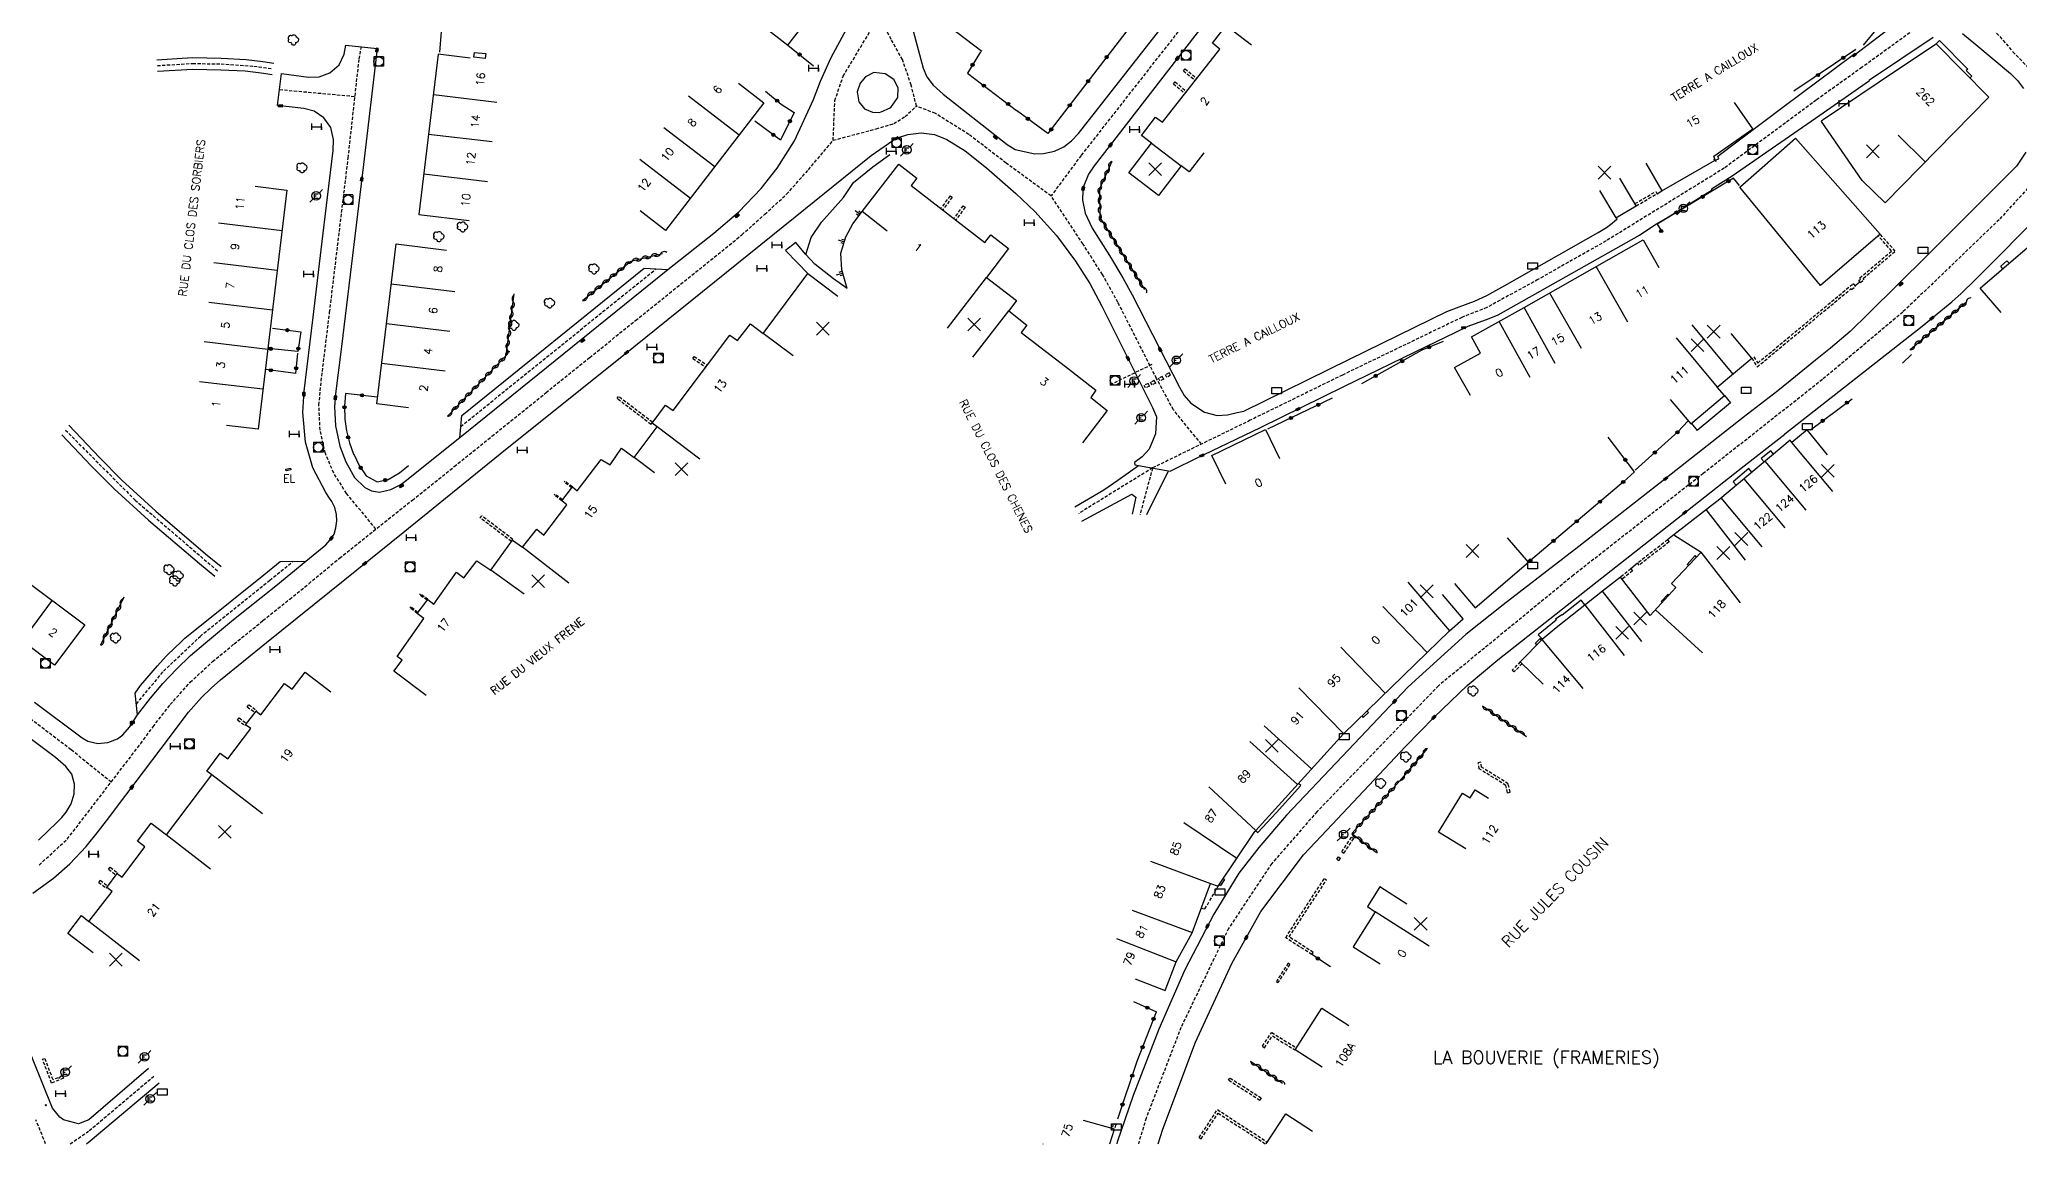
# Model space of a CAD drawing. Header units: millimetres. Extents: x 115000 to 116001, y 121000 to 122001.
# Drawn here: x 115299.9 to 115609.3, y 120999.9 to 121172.6 of the extents above; entities that cross this region are included whole.
import ezdxf
from ezdxf.enums import TextEntityAlignment as Align

# ---------------------------------------------------------------- set-up
doc = ezdxf.new("R2010")
doc.units = ezdxf.units.MM
doc.linetypes.add('DASHED', pattern=[0.75, 0.5, -0.25])
doc.layers.get('0').update_dxf_attribs({"linetype": 'CONTINUOUS'})
for name, color, linetype in [('W0001', 6, 'DASHED'), ('W0008', 7, 'CONTINUOUS'), ('W0100', 7, 'CONTINUOUS'), ('W0112', 1, 'DASHED'), ('W0120', 7, 'CONTINUOUS'), ('W0211', 2, 'CONTINUOUS'), ('W0300', 7, 'CONTINUOUS'), ('W0310', 3, 'CONTINUOUS'), ('W0322', 7, 'CONTINUOUS'), ('W0400', 7, 'CONTINUOUS'), ('W0420', 7, 'CONTINUOUS'), ('W0471', 7, 'CONTINUOUS'), ('W0980', 7, 'CONTINUOUS'), ('W0984', 7, 'CONTINUOUS'), ('W0989', 7, 'CONTINUOUS'), ('W0991', 7, 'CONTINUOUS'), ('W1102', 7, 'CONTINUOUS'), ('W1471', 7, 'CONTINUOUS'), ('W1474', 7, 'CONTINUOUS')]:
    doc.layers.add(name, color=color, linetype=linetype)
doc.styles.get("Standard").update_dxf_attribs({"font": 'romans.shx', "width": 0.85})

# ---------------------------------------------------------------- blocks, each defined once
blk = doc.blocks.new('T420')
for p, q in [((0.75, 0.75), (-0.75, 0.75)), ((-0.75, 0.75), (-0.75, -0.75)), ((0.75, 0.75), (0.75, -0.75)), ((0.75, -0.75), (-0.75, -0.75))]:
    blk.add_line(p, q)
blk.add_ellipse((0, 0), major_axis=(-0.53, 0.53), ratio=1, start_param=3.926991, end_param=10.210176)
blk = doc.blocks.new('T400')
for p, q in [((-0.15, 0.3), (0.15, 0.3)), ((-0.15, -0.25), (-0.15, 0.3)), ((-0.15, 0.15), (0.15, 0.15)), ((-0.15, 0), (0.15, 0)), ((0.15, 0.3), (0.15, -0.25)), ((-0.15, -0.15), (0.15, -0.15)), ((-0.15, -0.25), (-0.15, -0.3)), ((-0.15, -0.3), (0.15, -0.3)), ((0.15, -0.3), (0.15, -0.25))]:
    blk.add_line(p, q)
blk = doc.blocks.new('T300')
for p, q in [((-0.8, 0.51), (-0.86, 0.34)), ((-0.86, 0.34), (-0.86, 0.17)), ((-0.86, 0.17), (-0.74, 0.06)), ((-0.69, 0.63), (-0.8, 0.51)), ((-0.8, -0.06), (-0.74, 0.06)), ((-0.74, 0.06), (-0.69, 0.11)), ((-0.57, 0.69), (-0.69, 0.63)), ((-0.46, 0.69), (-0.57, 0.69)), ((-0.29, 0.63), (-0.46, 0.69)), ((-0.29, 0.63), (-0.17, 0.74)), ((-0.23, 0.57), (-0.29, 0.63)), ((-0.17, 0.74), (-0.06, 0.8)), ((-0.06, 0.8), (0.06, 0.8)), ((0.06, 0.8), (0.23, 0.74)), ((0.23, 0.74), (0.34, 0.63)), ((0.34, 0.63), (0.4, 0.51)), ((0.46, 0.46), (0.34, 0.46)), ((0.4, 0.51), (0.4, 0.46)), ((0.57, 0.4), (0.46, 0.46)), ((0.57, 0.4), (0.69, 0.29)), ((0.69, 0.29), (0.74, 0.17)), ((0.74, 0.06), (0.69, -0.17)), ((0.74, 0.17), (0.74, 0.06)), ((-0.8, -0.17), (-0.8, -0.06)), ((-0.8, -0.23), (-0.8, -0.17)), ((-0.74, -0.34), (-0.8, -0.23)), ((-0.69, -0.4), (-0.74, -0.34)), ((-0.51, -0.46), (-0.69, -0.4)), ((-0.4, -0.46), (-0.51, -0.46)), ((-0.4, -0.46), (-0.34, -0.46)), ((-0.34, -0.46), (-0.34, -0.4)), ((-0.34, -0.51), (-0.34, -0.46)), ((-0.29, -0.63), (-0.34, -0.51)), ((-0.17, -0.74), (-0.29, -0.63)), ((-0.06, -0.8), (-0.17, -0.74)), ((0.06, -0.8), (-0.06, -0.8)), ((0.17, -0.74), (0.06, -0.8)), ((0.23, -0.69), (0.17, -0.74)), ((0.29, -0.46), (0.23, -0.46)), ((0.29, -0.63), (0.23, -0.69)), ((0.46, -0.4), (0.29, -0.46)), ((0.34, -0.51), (0.29, -0.63)), ((0.34, -0.51), (0.34, -0.46)), ((0.57, -0.34), (0.46, -0.4)), ((0.63, -0.29), (0.57, -0.34)), ((0.69, -0.17), (0.63, -0.29))]:
    blk.add_line(p, q)
blk = doc.blocks.new('t310o')
at = {"color": 0, "linetype": 'Continuous'}
for centre, start, end in [((-0.5, 0.38), 216.8699, 323.1304), ((0.5, -0.37), 36.8699, 143.1303)]:
    blk.add_arc(centre, 0.625, start, end, dxfattribs=at)
blk = doc.blocks.new('t322o')
at = {"color": 0, "linetype": 'Continuous'}
for radius in [0.25, 0.15]:
    blk.add_circle((0, 0), radius, dxfattribs=at)
blk = doc.blocks.new('T1471')
at = {"color": 0, "linetype": 'Continuous', "flags": 128}
blk.add_lwpolyline([(-0.75, -0.5), (-0.75, 0.5), (0.75, 0.5), (0.75, -0.5), (-0.75, -0.5)], dxfattribs=at)
blk = doc.blocks.new('t211o')
at = {"color": 0, "linetype": 'Continuous'}
for p, q in [((-0.29, 0.5), (-0.29, 0)), ((0, 1), (0, 0)), ((0.29, 0.5), (0.29, 0))]:
    blk.add_line(p, q, dxfattribs=at)
blk = doc.blocks.new('t991o')
at = {"color": 0, "linetype": 'Continuous'}
for p, q in [((-1, 1), (1, -1)), ((-1, -1), (1, 1))]:
    blk.add_line(p, q, dxfattribs=at)
blk = doc.blocks.new('T471')
for p, q in [((-0.333334, 0.333334), (-0.333334, -0.333334)), ((-0.333334, 0.333334), (0.333334, 0.333334)), ((-0.333334, 0), (0, 0)), ((0.500001, 0.500001), (1.000002, 1.000002)), ((-0.500001, -0.500001), (-1.000002, -1.000002)), ((-0.333334, -0.333334), (0.333334, -0.333334))]:
    blk.add_line(p, q)
blk.add_ellipse((0, 0), major_axis=(0.471405, 0.471405), ratio=1, start_param=5.4977871438, end_param=11.780972451)
blk = doc.blocks.new('T1474')
at = {"color": 0, "linetype": 'Continuous', "flags": 128}
for points in [[(-0.75, -0.5), (-0.75, 0.5)], [(-0.75, 0), (0.75, 0)], [(0.75, 0), (0.75, -0.5), (0.75, 0.5)]]:
    blk.add_lwpolyline(points, dxfattribs=at)

msp = doc.modelspace()

# ---------------------------------------------------------------- linework, layer by layer
at = {"layer": 'W0001'}
for p, q in [((115337.43, 121164.83), (115349.22, 121163.75)), ((115365.74, 121112.15), (115396.24, 121136.79)), ((115473.71, 121121.82), (115467.43, 121118.76)), ((115473.82, 121105.66), (115462.29, 121098.55)), ((115473.82, 121105.66), (115471.86, 121098.35))]:
    msp.add_line(p, q, dxfattribs=at)
for points in [[(115446.31, 121454.21), (115446.43, 121452.94), (115447.38, 121441.61), (115447.85, 121433.3), (115447.77, 121426.45), (115447.38, 121418.65), (115445.96, 121406.21), (115444.64, 121395.97), (115443.64, 121386.59), (115443.24, 121374.89), (115448.54, 121365.77), (115468.42, 121333.29), (115494.95, 121291.09), (115510.96, 121267.85), (115528.51, 121243.01), (115541.12, 121228.81), (115562.69, 121210.8), (115581.1, 121194.27), (115593.01, 121184.27), (115601.77, 121178.19), (115608.25, 121170.74), (115612.06, 121166.74), (115619.43, 121159.81)], [(115779.95, 121313.88), (115738.92, 121273.87), (115689.69, 121226.91), (115683.48, 121221.27), (115677.1, 121215.56), (115663.67, 121203.73), (115650.32, 121192.06), (115638.39, 121181.48), (115626.76, 121169.32), (115619.43, 121159.81), (115614.13, 121153.27), (115606.1, 121144.48), (115591.05, 121130.03), (115578.49, 121119.47), (115559.88, 121104.8), (115539.6, 121088.9), (115518.49, 121071.6), (115499.53, 121051.93), (115492.44, 121043.8), (115485.71, 121033.68), (115478.27, 121018.2), (115472.83, 121004.02), (115471.61, 121000)], [(115299.85, 121043.59), (115304.26, 121047.64), (115315.74, 121062.57), (115317.66, 121065.2), (115320.35, 121068.67), (115323.46, 121072.15), (115326.96, 121075.4), (115330.34, 121078.17), (115334.83, 121081.81), (115339.01, 121085.16), (115341.98, 121087.57), (115346.8, 121091.57), (115358.18, 121100.65), (115364.72, 121105.89), (115370.61, 121110.63), (115379.06, 121117.44), (115385.89, 121122.95), (115393.05, 121128.72), (115398.34, 121132.99), (115403.6, 121137.21), (115409.66, 121142.12), (115413.26, 121145.34), (115416.64, 121148.45), (115420.06, 121152.29), (115423.93, 121156.9), (115424.18, 121163.1), (115425.48, 121166.92), (115433.71, 121180.57)], [(115597.39, 121181.23), (115592.76, 121174.14), (115584.69, 121168.3), (115577.52, 121163.17), (115563.16, 121152.54), (115544.68, 121141.15), (115534.05, 121135.13), (115526.06, 121130.74), (115522.16, 121129.21), (115503.49, 121120.19), (115489.09, 121113.12), (115473.82, 121105.66)], [(115481.46, 121109.39), (115477.09, 121114.76), (115474.45, 121119.65), (115468.42, 121131.55), (115466.01, 121135.91), (115462.97, 121140.64), (115457.97, 121148.19), (115450.96, 121153.32), (115445.14, 121157.79), (115439.89, 121161.09), (115436.94, 121162.24), (115436.12, 121165.53), (115434.75, 121169.5), (115432.97, 121172.65), (115431.18, 121176.38)], [(115481.03, 121177.98), (115462.66, 121154.52), (115457.97, 121148.19)], [(115352.49, 121096.11), (115347.88, 121101.68), (115345.89, 121104.87), (115344.58, 121107.95), (115343.76, 121111.59), (115343.58, 121115.5), (115343.94, 121119.28), (115345.25, 121129.99), (115348.15, 121154.12), (115349.86, 121169.61), (115350.23, 121171.52)], [(115318.33, 121168.58), (115323.85, 121168.91), (115328.28, 121168.82), (115333.41, 121168.48), (115336.38, 121168.08)], [(115423.93, 121156.9), (115430.64, 121158.68), (115433.38, 121159.5), (115435.16, 121160.6), (115436.94, 121162.24)], [(115303.97, 121111.59), (115314.84, 121100.65), (115327.82, 121089.51)], [(115311.12, 121056.56), (115304.85, 121061.6), (115295.67, 121068.6), (115289.33, 121073.43), (115286.34, 121075.76), (115284.81, 121077.27), (115283.47, 121079.22), (115282.42, 121081.44), (115281.58, 121083.9), (115281.04, 121085.34), (115279.19, 121088.18), (115276.96, 121090.21), (115271.93, 121094.03), (115266.82, 121097.86), (115254.05, 121107.44)], [(115315.05, 121068.76), (115319.3, 121073.9), (115325.02, 121079.34), (115335.9, 121088.12), (115339.54, 121091.07)], [(115304.72, 121000), (115307.7, 121002.06), (115317.79, 121010.58)], [(115300.88, 121000), (115299.35, 121003.76)]]:
    msp.add_lwpolyline(points, dxfattribs=at)
at = {"layer": 'W0008'}
msp.add_line((115307.24, 121000), (115307.83, 121000.45), dxfattribs=at)
at = {"layer": 'W0008', "flags": 128}
msp.add_lwpolyline([(115652.23, 121548.45, -0.000001), (115655.3, 121533.37, -0.000001), (115657, 121525, -0.000046)], format="xyb", dxfattribs=at)
at = {"layer": 'W0008'}
for points in [[(115436.26, 121174.56), (115437.98, 121168.18), (115438.58, 121166.81), (115439.55, 121165.49), (115441.1, 121164.1), (115451.11, 121156.26), (115452.38, 121155.47), (115455.46, 121154.77), (115456.81, 121154.82), (115458.51, 121155.19), (115459.94, 121155.85), (115461.18, 121156.81), (115462.24, 121157.96), (115479.11, 121179.52)], [(115482.95, 121176.44), (115464.71, 121152.88), (115463.81, 121151.6), (115463.05, 121149.65), (115462.93, 121149.02), (115462.89, 121147.54), (115463.29, 121145.49), (115464.37, 121143.13), (115467.1, 121138.86), (115469.18, 121135.41), (115470.62, 121132.73), (115478.02, 121118.32), (115478.78, 121116.99), (115479.8, 121115.8), (115481.92, 121114.38), (115483.94, 121113.87), (115485.54, 121113.98), (115487.06, 121114.31), (115488.09, 121114.53), (115504.6, 121122.68), (115519.82, 121130.1), (115521.72, 121130.84), (115524.13, 121131.75), (115526.04, 121132.65), (115528.85, 121134.19), (115543.46, 121142.47), (115544.78, 121143.28), (115545.62, 121143.93), (115546.4, 121144.63), (115546.22, 121144.76)], [(115299.15, 121069.07), (115306.59, 121063.45), (115307.46, 121062.96), (115309.04, 121062.59), (115310.62, 121062.75), (115312.1, 121063.29), (115312.95, 121063.93), (115313.97, 121065.14), (115315.23, 121067.05), (115317.25, 121069.67), (115319.2, 121071.98), (115321.32, 121074.2), (115323.53, 121076.34), (115325.83, 121078.35), (115330.25, 121081.98), (115336.82, 121087.26), (115341.54, 121091.09), (115344.66, 121093.66), (115345.35, 121094.42), (115345.95, 121095.32), (115346.24, 121096.32), (115346.4, 121097.38), (115346.34, 121098.4), (115346.05, 121099.47), (115345.61, 121100.4), (115345.14, 121101.1), (115344.67, 121101.83), (115342.63, 121105.68), (115341.46, 121109.68), (115341.05, 121114.31), (115341.25, 121117.65), (115342.67, 121129.23), (115343.95, 121139.79), (115344.91, 121147.99), (115345.78, 121155.31), (115345.87, 121156.99), (115345.43, 121158.87), (115344.32, 121160.42), (115342.82, 121161.43), (115341.2, 121161.87), (115337.13, 121162.33), (115337.74, 121167.33), (115341.95, 121166.77), (115343.61, 121166.81), (115345.26, 121167.42), (115346.74, 121168.68), (115347.53, 121170.36), (115347.79, 121171.78), (115352.67, 121171.25), (115350.55, 121153.11), (115347.09, 121124.65), (115347.06, 121124.23), (115346.18, 121117.24), (115346.02, 121115.23), (115346.16, 121112.24), (115346.85, 121109.07), (115347.79, 121106.61), (115349.13, 121104.18), (115350.73, 121102.6), (115351.77, 121102.07), (115353.04, 121101.88), (115354.8, 121102.31), (115356.25, 121103.03), (115356.78, 121103.39), (115365.58, 121110.45), (115365.6, 121110.41), (115398.1, 121136.7), (115398.09, 121136.7), (115405.27, 121142.36), (115409.17, 121145.69), (115412.66, 121149.33), (115415.18, 121152.52), (115417.89, 121156.8), (115420.87, 121163.27), (115421.96, 121166.11), (115423.63, 121169.81), (115425.99, 121174.25)], [(115561.73, 121153.76), (115562.3, 121154), (115562.13, 121154.39), (115572.51, 121162.22), (115583.13, 121170.13), (115583.23, 121170.04), (115589.39, 121174.71)], [(115600.39, 121173.57), (115602.47, 121171.85), (115607.86, 121167.32), (115608.99, 121166.26), (115609.91, 121164.99)], [(115298.86, 121039.18), (115302.09, 121041.55), (115304.65, 121043.79), (115307.22, 121046.46), (115309.16, 121048.86), (115310.37, 121050.47), (115313.43, 121054.52), (115318.92, 121061.83), (115323.22, 121067.49), (115325.25, 121069.78), (115326.73, 121071.25), (115328.19, 121072.56), (115335.4, 121078.4), (115347.65, 121088.24), (115356.75, 121095.57), (115371.92, 121107.85), (115392.77, 121124.61), (115418, 121144.95), (115429.87, 121154.5), (115433.24, 121156.85), (115434.12, 121157.34), (115435.61, 121157.79), (115437.66, 121158.06), (115439.74, 121157.82), (115441.71, 121157), (115444.53, 121155.25), (115447.86, 121152.57), (115452.46, 121148.59), (115455.42, 121145.78), (115458.82, 121141.99), (115461.8, 121137.97), (115464.01, 121134.51), (115465.92, 121130.97), (115473.84, 121115.12), (115474.42, 121113.66), (115474.3, 121110.99), (115473.28, 121108.61), (115472.21, 121107.41), (115471, 121106.52), (115471.07, 121106.17), (115476.57, 121105.16), (115481.19, 121107.47), (115481.88, 121107.75), (115490.7, 121111.99), (115503.74, 121118.38), (115516.58, 121124.64), (115521.19, 121126.89), (115523.13, 121127.81), (115526.44, 121129.01), (115527.85, 121129.63), (115549.9, 121142.07), (115552.47, 121143.77), (115554.01, 121144.64), (115561.25, 121149.17), (115561.18, 121149.3), (115564.41, 121151.32), (115578.09, 121160.84), (115585.85, 121166.24), (115585.85, 121166.33), (115595.82, 121172.99)], [(115318.27, 121169.48), (115323.84, 121169.82), (115328.31, 121169.71), (115332.2, 121169.54), (115334.82, 121169.21), (115336.51, 121168.97)], [(115318.38, 121167.68), (115323.87, 121168.01), (115328.25, 121167.92), (115332.04, 121167.75), (115334.57, 121167.43), (115336.25, 121167.18)], [(115431.32, 121161.27), (115432.91, 121162.02), (115434.01, 121163.6), (115434.08, 121165.07), (115433.41, 121166.41), (115432.03, 121167.26), (115430.29, 121167.5), (115428.97, 121166.81), (115428.12, 121165.83), (115427.68, 121164.47), (115427.92, 121162.93), (115428.8, 121161.83), (115430.07, 121161.29), (115431.24, 121161.23)], [(115474.72, 121000), (115475.44, 121002.3), (115480.56, 121015.87), (115486.23, 121028.17), (115490.73, 121036.32), (115497.43, 121045.16), (115501.05, 121049.04), (115513.37, 121062.1), (115517.81, 121066.71), (115523.01, 121071.67), (115527.79, 121075.67), (115543.29, 121087.91), (115556.41, 121098.25), (115565.81, 121105.63), (115572.6, 121110.96), (115572.62, 121111.01), (115594.09, 121127.82), (115596.4, 121129.74), (115598.71, 121131.64), (115600.19, 121132.94), (115602.36, 121135.05), (115605.19, 121137.89), (115626.32, 121159.24)], [(115610.28, 121155.02), (115608.82, 121152.87), (115607.04, 121151.07), (115594.98, 121138.99), (115594.85, 121138.88), (115585.71, 121129.79), (115582.82, 121127.01), (115579.74, 121124.41), (115577.42, 121122.53), (115574.29, 121119.94), (115571.52, 121117.74), (115566.13, 121113.55), (115552.4, 121102.75), (115540.42, 121093.41), (115528.63, 121084.24), (115522.79, 121079.64), (115513.78, 121071.45), (115503.44, 121060.56), (115494.76, 121051.37), (115490.42, 121046.35), (115487.29, 121042.29), (115483.38, 121035.92), (115478.86, 121027.2), (115474.81, 121017.91), (115470.79, 121007.54), (115468.32, 121000.25), (115468.24, 121000)], [(115365.58, 121110.4), (115365.89, 121113.86), (115394.39, 121136.89), (115398.09, 121136.7)], [(115304.52, 121112.35), (115309.3, 121107.29), (115312.76, 121103.78), (115318.09, 121098.89), (115325.88, 121092.25), (115328.3, 121090.27)], [(115303.42, 121110.83), (115308, 121105.98), (115311.59, 121102.4), (115316.94, 121097.52), (115324.9, 121090.74), (115327.33, 121088.76)], [(115471.65, 121106.02), (115468.4, 121103.71), (115466.23, 121102.17), (115461.69, 121099.53)], [(115472.92, 121098.41), (115476.27, 121105.11)], [(115462.78, 121097.33), (115470.57, 121101.56), (115471.23, 121101.08), (115470.62, 121098.43)], [(115315.23, 121067.06), (115314.86, 121070.46), (115315.69, 121071.67), (115318.34, 121074.71), (115319.71, 121076.25), (115321.15, 121077.67), (115321.9, 121078.34), (115322.64, 121079.05), (115324.2, 121080.33), (115334.98, 121088.97), (115337.54, 121091.05), (115341.54, 121091.09)], [(115299.78, 121047.45), (115302.7, 121050.27), (115303.39, 121051.02), (115304.07, 121051.84), (115304.85, 121053.17), (115305.32, 121054.7), (115305.38, 121056.22), (115304.98, 121057.77), (115304.02, 121058.99), (115302.42, 121060.39), (115297.43, 121064.16)], [(115307.65, 121003.74), (115306.01, 121003.15), (115303.66, 121003.76), (115303.08, 121004.18), (115301.93, 121005.58), (115297.42, 121016.82)], [(115316.96, 121011.76), (115307.65, 121003.74)], [(115307.83, 121000.45), (115318.62, 121009.55)]]:
    msp.add_lwpolyline(points, dxfattribs=at)
at = {"layer": 'W0100'}
for points in [[(115461.63, 121191.5), (115456.18, 121195.59), (115440.85, 121175.62), (115447.14, 121170.8)], [(115572.69, 121192.97), (115574.36, 121193.14), (115591, 121179.29), (115584.84, 121171.75)], [(115412.88, 121174.84), (115416.83, 121171.78), (115424.5, 121181.67), (115420.55, 121184.73)], [(115481.84, 121154.94), (115479.55, 121151.96), (115478.32, 121152.89), (115474.75, 121148.24), (115470.13, 121151.79), (115473.68, 121156.42), (115472.11, 121157.62), (115474.3, 121160.53), (115475.38, 121159.71), (115484.36, 121171.15), (115483.2, 121172.07), (115485.34, 121174.86), (115489.31, 121171.82)], [(115367.19, 121169.74), (115362.23, 121170.34), (115359.21, 121145.3), (115367.07, 121144.34)], [(115367.76, 121169.87), (115367.87, 121170.64), (115369.64, 121170.44), (115369.53, 121169.67), (115367.76, 121169.87)], [(115584.7, 121150.62), (115578.35, 121159.81), (115578.45, 121160.01), (115578.59, 121160.15), (115590.23, 121167.95), (115596.26, 121171.97), (115596.27, 121171.99), (115604.47, 121163.64), (115588.27, 121147.12), (115584.7, 121150.62)], [(115409.14, 121165.82), (115413.11, 121162.76), (115397.74, 121142.8), (115393.78, 121145.85)], [(115550.92, 121153.3), (115553.42, 121148.97), (115561.73, 121153.76), (115561.9, 121153.58), (115561.55, 121153.93), (115561.73, 121153.76), (115561.5, 121154.42), (115567.63, 121158.69), (115564.77, 121162.79)], [(115565.61, 121149.55), (115574.27, 121157.22), (115587.52, 121142.19), (115578.18, 121134.21), (115565.61, 121149.55)], [(115432.38, 121142.67), (115428.44, 121145.74), (115434.2, 121153.15), (115434.21, 121153.15), (115436.99, 121150.99), (115436.1, 121149.82), (115447.6, 121140.93), (115448.55, 121142.12), (115451.34, 121139.98), (115451.32, 121139.96), (115447.88, 121135.45), (115452.59, 121131.82), (115451.38, 121130.22), (115454.21, 121128.01), (115453.31, 121126.83), (115460.2, 121121.55), (115464.98, 121117.84), (115464.16, 121116.68), (115466.73, 121114.63), (115462.89, 121109.59)], [(115333.61, 121149.72), (115338.57, 121149.12), (115334.08, 121111.72), (115329.11, 121112.32)], [(115543.68, 121149.06), (115546.22, 121144.76), (115549.4, 121146.64), (115546.86, 121150.95)], [(115606.43, 121129.98), (115603.16, 121133.76), (115610.54, 121140.14), (115613.75, 121143.52), (115617.38, 121140.08)], [(115357.57, 121115.08), (115352.6, 121115.68), (115355.62, 121140.7), (115363.49, 121139.74)], [(115523.48, 121117.01), (115521.03, 121121.37), (115525.05, 121123.63), (115523.67, 121126.16), (115531.87, 121130.73), (115550.48, 121141.32), (115552.95, 121136.98)], [(115360.32, 121070.08), (115355.26, 121073.87), (115356.57, 121075.63), (115355.81, 121076.17), (115359.98, 121082.13), (115358.95, 121082.93), (115360.61, 121085.1), (115361.55, 121084.37), (115365.06, 121089.39), (115366.22, 121088.48), (115368.26, 121091.15), (115370.46, 121089.71), (115373.84, 121094.4), (115375.4, 121093.28), (115377.6, 121096.11), (115378.71, 121095.18), (115382.31, 121099.92), (115381.52, 121100.53), (115383.18, 121102.69), (115383.95, 121102.09), (115387.67, 121106.99), (115389.06, 121106.14), (115390.87, 121108.75), (115392.83, 121107.3), (115396.45, 121112.07), (115395.64, 121112.69), (115397.75, 121115.48), (115398.95, 121114.63), (115407.8, 121126.43), (115408.96, 121125.58), (115411.02, 121128.21), (115413, 121126.7), (115419.99, 121136.05), (115424.66, 121132.51)], [(115554.72, 121116.39), (115557.94, 121112.56), (115563.2, 121116.98), (115562.03, 121118.32), (115567.45, 121122.83), (115564.24, 121126.67)], [(115485.29, 121103.11), (115483.11, 121107.61), (115491.5, 121111.66), (115493.67, 121107.15)], [(115579.29, 121107.73), (115576.13, 121111.61), (115573.73, 121109.65), (115573.45, 121110), (115562.44, 121100.79), (115555.28, 121095.22), (115559.54, 121092.48), (115554.89, 121087.6), (115555.57, 121086.96), (115551.6, 121082.62), (115546.95, 121088.6), (115544.12, 121086.4), (115536.9, 121080.69), (115534.68, 121078.83), (115531.29, 121075.35), (115534.87, 121071.86)], [(115339.18, 121105.38), (115338.46, 121105.21), (115338.4, 121105.48), (115339.13, 121105.64), (115339.18, 121105.38)], [(115520.98, 121087.61), (115524.23, 121083.81), (115532.55, 121090.95), (115529.3, 121094.74)], [(115302.27, 121074.85), (115292.11, 121082.45), (115296.87, 121088.76), (115307.02, 121081.16), (115302.27, 121074.85)], [(115471.12, 121025.79), (115475.78, 121023.98), (115477.52, 121028.46), (115480.01, 121033.01), (115482.88, 121040.71), (115484.08, 121040.3), (115489.81, 121048.85), (115489.95, 121049.01), (115503.65, 121064.12), (115516.76, 121076.8), (115520.22, 121080.21), (115522.38, 121082.07), (115519.13, 121085.86)], [(115308.32, 121029.84), (115304.33, 121032.86), (115306.46, 121035.68), (115307.63, 121034.77), (115311.27, 121039.45), (115310.43, 121040.09), (115312.04, 121042.24), (115312.84, 121041.7), (115316.4, 121046.45), (115315.25, 121047.32), (115317.36, 121050.13), (115319.76, 121048.31), (115326.84, 121057.68), (115326.05, 121058.28), (115328.16, 121061.1), (115329.35, 121060.21), (115332.93, 121064.92), (115332.13, 121065.53), (115333.76, 121067.66), (115334.52, 121067.08), (115338.22, 121071.96), (115339.42, 121071.07), (115341.45, 121073.72), (115345.42, 121070.68)], [(115522.77, 121046.12), (115518.52, 121048.75), (115522.27, 121054.8), (115523.46, 121054.07), (115524.23, 121055.34), (115526.34, 121054.03)], [(115513.57, 121037.47), (115509.35, 121040.16), (115507.4, 121037.1), (115508.61, 121036.25), (115505.18, 121030.82), (115509.41, 121028.15)], [(115500.31, 121012), (115496.11, 121014.72), (115500.3, 121021.2), (115504.5, 121018.49)], [(115467.16, 121000), (115467.88, 121002.3), (115463.06, 121003.64)], [(115491.58, 121000), (115494.63, 121004.69), (115498.82, 121001.96)]]:
    msp.add_lwpolyline(points, dxfattribs=at)
at = {"layer": 'W0112'}
for p, q in [((115478.66, 121167.75), (115478.91, 121168.06)), ((115478.66, 121167.75), (115480.5, 121166.24)), ((115478.91, 121168.06), (115480.75, 121166.55)), ((115477.1, 121165.72), (115477.36, 121166.03)), ((115477.1, 121165.72), (115478.9, 121164.21)), ((115477.36, 121166.03), (115479.16, 121164.51)), ((115552.45, 121148.88), (115552.65, 121148.54)), ((115442.18, 121148.22), (115442.5, 121147.99)), ((115444.21, 121146.66), (115444.53, 121146.42)), ((115583.3, 121134.49), (115583.57, 121134.15)), ((115401.99, 121122.77), (115402.21, 121123.11)), ((115404.02, 121121.43), (115404.24, 121121.76)), ((115473.14, 121118.85), (115472.54, 121118.57)), ((115473.35, 121118.46), (115473.14, 121118.85)), ((115474.1, 121119.34), (115473.53, 121119.06)), ((115474.32, 121118.93), (115474.1, 121119.34)), ((115475.34, 121119.96), (115474.77, 121119.68)), ((115475.57, 121119.56), (115475.34, 121119.96)), ((115476.4, 121120.55), (115475.84, 121120.2)), ((115476.63, 121120.18), (115476.4, 121120.55)), ((115390.15, 121116.51), (115390.39, 121116.83)), ((115395.46, 121112.48), (115395.7, 121112.8)), ((115383.08, 121102.55), (115381.89, 121103.46)), ((115381.52, 121100.53), (115380.35, 121101.41)), ((115381.63, 121100.67), (115380.45, 121101.57)), ((115368.77, 121097.86), (115369.01, 121098.18)), ((115373.64, 121094.18), (115373.88, 121094.5)), ((115554.31, 121094.42), (115554.55, 121094.1)), ((115548.57, 121089.9), (115548.82, 121089.59)), ((115549.59, 121090.78), (115549.83, 121090.47)), ((115548.82, 121089.59), (115547.19, 121088.28)), ((115358.95, 121082.93), (115357.77, 121083.8)), ((115359.04, 121083.09), (115357.87, 121083.95)), ((115360.47, 121084.99), (115359.29, 121085.85)), ((115530.02, 121074.06), (115530.3, 121073.77)), ((115332.39, 121068.33), (115332.63, 121068.65)), ((115332.39, 121068.33), (115333.58, 121067.43)), ((115332.63, 121068.65), (115333.82, 121067.75)), ((115330.87, 121066.29), (115331.11, 121066.61)), ((115330.87, 121066.29), (115332.03, 121065.41)), ((115331.11, 121066.61), (115332.27, 121065.72)), ((115332.03, 121065.41), (115332.13, 121065.53)), ((115333.82, 121067.75), (115333.76, 121067.66)), ((115525.1, 121059.65), (115524.7, 121059.58)), ((115529.3, 121054.89), (115529.7, 121054.98)), ((115504.93, 121047.96), (115505.27, 121047.74)), ((115502.63, 121044.51), (115502.95, 121044.27)), ((115502.87, 121044.85), (115503.2, 121044.62)), ((115503.4, 121045.67), (115503.74, 121045.45)), ((115309.17, 121040.88), (115309.41, 121041.2)), ((115309.17, 121040.88), (115310.36, 121039.99)), ((115309.41, 121041.2), (115310.6, 121040.31)), ((115310.72, 121042.92), (115310.97, 121043.24)), ((115310.72, 121042.92), (115311.88, 121042.03)), ((115310.97, 121043.24), (115312.12, 121042.35)), ((115312.12, 121042.35), (115312.04, 121042.24)), ((115500.67, 121041.5), (115501.01, 121041.28)), ((115310.36, 121039.99), (115310.43, 121040.09)), ((115495.26, 121028.06), (115493.42, 121025.21)), ((115498.7, 121029.6), (115498.92, 121029.93)), ((115493.18, 121025.39), (115493.42, 121025.21)), ((115300.39, 121013.21), (115300.76, 121013.35)), ((115490.99, 121015.26), (115491.32, 121015.03)), ((115496.28, 121015.01), (115496.07, 121014.67)), ((115303.51, 121010.61), (115303.66, 121010.24)), ((115485.87, 121010.29), (115485.66, 121009.95)), ((115490.8, 121007.12), (115490.58, 121006.78)), ((115300.82, 121006.03), (115300.92, 121006.14)), ((115300.92, 121006.14), (115301.02, 121006.04)), ((115467.69, 121003.11), (115468.07, 121003)), ((115481.1, 121000.98), (115481.43, 121000.76))]:
    msp.add_line(p, q, dxfattribs=at)
for points in [[(115549.2, 121146.99), (115552.45, 121148.88)], [(115549.4, 121146.64), (115552.65, 121148.54)], [(115442.18, 121148.22), (115440.75, 121146.26)], [(115442.5, 121147.99), (115441.07, 121146.02)], [(115444.21, 121146.66), (115442.79, 121144.71)], [(115444.53, 121146.42), (115443.12, 121144.48)], [(115584.32, 121134.74), (115584.19, 121134.98), (115584.45, 121135.19), (115584.33, 121135.37), (115589.3, 121139.59), (115587.23, 121141.92)], [(115584.32, 121134.74), (115584.42, 121134.67), (115585.01, 121135.1), (115584.87, 121135.3), (115589.87, 121139.55), (115587.53, 121142.19)], [(115567.45, 121122.83), (115568.3, 121121.47), (115582.98, 121133.71), (115583.06, 121133.58), (115583.68, 121134.03), (115583.57, 121134.15)], [(115567.78, 121123.04), (115568.4, 121122.07), (115583.3, 121134.49)], [(115401.99, 121122.77), (115404.02, 121121.43)], [(115402.21, 121123.11), (115404.24, 121121.76)], [(115473.35, 121118.46), (115472.75, 121118.18), (115472.54, 121118.57)], [(115474.32, 121118.93), (115473.75, 121118.66), (115473.53, 121119.06)], [(115475.57, 121119.56), (115474.99, 121119.28), (115474.77, 121119.68)], [(115476.63, 121120.18), (115476.07, 121119.83), (115475.84, 121120.2)], [(115395.46, 121112.48), (115390.15, 121116.51)], [(115395.7, 121112.8), (115390.39, 121116.83)], [(115383.18, 121102.69), (115381.99, 121103.59), (115381.89, 121103.46)], [(115380.45, 121101.57), (115380.35, 121101.41)], [(115373.64, 121094.18), (115368.77, 121097.86)], [(115373.88, 121094.5), (115369.01, 121098.18)], [(115554.31, 121094.42), (115549.59, 121090.78)], [(115554.55, 121094.1), (115549.83, 121090.47)], [(115555.34, 121095.24), (115555.09, 121095.04)], [(115548.57, 121089.9), (115546.95, 121088.6)], [(115357.87, 121083.95), (115357.77, 121083.8)], [(115360.61, 121085.1), (115359.39, 121085.99), (115359.29, 121085.85)], [(115531.29, 121075.35), (115530.02, 121074.06)], [(115531.57, 121075.06), (115530.3, 121073.77)], [(115529.3, 121054.89), (115529.04, 121056.04), (115524.88, 121058.62), (115524.7, 121059.58)], [(115529.7, 121054.98), (115529.39, 121056.3), (115525.24, 121058.87), (115525.1, 121059.65)], [(115503.4, 121045.67), (115504.93, 121047.96)], [(115503.74, 121045.45), (115505.27, 121047.74)], [(115502.63, 121044.51), (115502.87, 121044.85)], [(115502.95, 121044.27), (115503.2, 121044.62)], [(115481.44, 121036.86), (115482.01, 121036.72), (115484.09, 121040.28)], [(115498.7, 121029.6), (115494.63, 121032.23), (115500.67, 121041.5)], [(115498.92, 121029.93), (115495.18, 121032.35), (115501.01, 121041.28)], [(115495.26, 121028.06), (115495.02, 121028.24), (115493.18, 121025.39)], [(115490.99, 121015.26), (115492.45, 121017.41), (115496.28, 121015.01)], [(115491.32, 121015.03), (115492.56, 121016.87), (115496.07, 121014.67)], [(115303.66, 121010.24), (115301.81, 121009.5), (115300.39, 121013.21)], [(115303.51, 121010.61), (115302.04, 121010.02), (115300.76, 121013.35)], [(115490.58, 121006.78), (115485.66, 121009.95)], [(115490.8, 121007.12), (115485.87, 121010.29)], [(115300.82, 121006.03), (115300.92, 121005.93), (115301.02, 121006.04)], [(115481.1, 121000.98), (115483.97, 121005.35), (115491.76, 121000.28)], [(115481.43, 121000.76), (115484.08, 121004.79), (115491.45, 121000)], [(115467.69, 121003.11), (115467.49, 121002.4)], [(115468.07, 121003), (115467.88, 121002.3)]]:
    msp.add_lwpolyline(points, dxfattribs=at)
at = {"layer": 'W0120'}
for p, q in [((115601.53, 121166.63), (115601.84, 121166.93)), ((115606.69, 121136.81), (115606.35, 121137.21)), ((115607.67, 121137.66), (115607.33, 121138.06)), ((115563.19, 121116.98), (115564.14, 121115.85)), ((115558.01, 121112.62), (115558.93, 121111.52)), ((115570.86, 121107.84), (115570.42, 121108.36)), ((115567.47, 121105), (115567, 121105.57)), ((115569.39, 121106.61), (115568.93, 121107.15)), ((115565.02, 121102.96), (115564.55, 121103.51)), ((115557.57, 121090.41), (115557.38, 121090.59)), ((115558.84, 121091.74), (115558.62, 121091.96)), ((115541.39, 121084.24), (115540.79, 121085)), ((115553.44, 121084.64), (115553.3, 121084.77)), ((115554.51, 121085.8), (115554.38, 121085.92)), ((115533.89, 121078.02), (115533.65, 121078.25)), ((115534.75, 121078.9), (115534.07, 121079.57)), ((115534.61, 121078.75), (115534.37, 121078.99)), ((115506.53, 121066.91), (115506.76, 121066.67)), ((115507.32, 121067.67), (115507.55, 121067.43)), ((115484.25, 121040.55), (115484.47, 121040.4)), ((115484.85, 121041.46), (115485.07, 121041.31))]:
    msp.add_line(p, q, dxfattribs=at)
for points in [[(115596.27, 121171.99), (115596.79, 121172.49), (115601.2, 121168.03), (115600.97, 121167.8), (115601.84, 121166.93)], [(115552.65, 121148.54), (115553.42, 121148.97)], [(115426.1, 121133.73), (115424, 121135.24), (115421.07, 121137.54), (115419.59, 121139.11), (115418.07, 121140.93), (115416.5, 121139.66), (115418.29, 121137.79), (115420, 121136.03)], [(115606.35, 121137.21), (115607.33, 121138.06)], [(115583.57, 121134.15), (115584.32, 121134.74)], [(115564.14, 121115.85), (115558.93, 121111.52)], [(115570.42, 121108.36), (115568.93, 121107.15)], [(115567, 121105.57), (115564.55, 121103.51)], [(115555.09, 121095.04), (115554.31, 121094.42)], [(115549.59, 121090.78), (115548.57, 121089.9)], [(115557.38, 121090.59), (115558.62, 121091.96)], [(115540.79, 121085), (115537.82, 121082.66), (115537.79, 121082.72), (115536.81, 121082.03), (115536.88, 121081.89), (115534.07, 121079.57)], [(115553.3, 121084.77), (115554.38, 121085.92)], [(115534.37, 121078.99), (115533.65, 121078.25)], [(115507.55, 121067.43), (115506.76, 121066.67)], [(115489.9, 121048.96), (115490.29, 121048.67), (115493.13, 121051.77), (115497, 121056.04), (115496.65, 121056.34)], [(115485.07, 121041.31), (115484.47, 121040.4)]]:
    msp.add_lwpolyline(points, dxfattribs=at)
at = {"layer": 'W0211'}
for points in [[(115419.68, 121139.04), (115420.47, 121141.68), (115422.11, 121144.11), (115425.56, 121147.94), (115427.12, 121150.29), (115430.14, 121152.72), (115432.77, 121154.69)], [(115426.1, 121133.73), (115425.29, 121136.66), (115425.11, 121139.24), (115425.91, 121141.79), (115426.99, 121143.81), (115428.44, 121145.74)]]:
    msp.add_lwpolyline(points, dxfattribs=at)
at = {"layer": 'W0310'}
for p, q in [((115372.84, 121123.24), (115374.1, 121132.89)), ((115592.18, 121124.18), (115601.02, 121131.62)), ((115363.67, 121113.78), (115372.84, 121123.24)), ((115309.48, 121077.99), (115313.16, 121085.51)), ((115525.39, 121068.46), (115532.24, 121063.66)), ((115516.76, 121061.78), (115512.42, 121056.7)), ((115504.99, 121048.53), (115512.42, 121056.7)), ((115504.99, 121048.53), (115508.76, 121045.58)), ((115489.13, 121012.93), (115494.14, 121009.5))]:
    msp.add_line(p, q, dxfattribs=at)
for points in [[(115467.44, 121153.57), (115465.52, 121149.3), (115465.59, 121144.82), (115472.58, 121133.56)], [(115384.76, 121131.85), (115392.29, 121137.99), (115397.27, 121139.19)]]:
    msp.add_lwpolyline(points, dxfattribs=at)
at = {"layer": 'W0322'}
for p, q in [((115416.83, 121171.78), (115420.87, 121168.55)), ((115583.71, 121171.11), (115574.04, 121164.56)), ((115592.4, 121123.41), (115591.01, 121122.03)), ((115501.87, 121116.57), (115491.77, 121111.71)), ((115576.61, 121111.62), (115583.14, 121116.48)), ((115549.14, 121105.04), (115544.99, 121110.5)), ((115501.63, 121027.65), (115498.7, 121029.6)), ((115470.84, 121022.25), (115474.43, 121020.66))]:
    msp.add_line(p, q, dxfattribs=at)
for points in [[(115476.77, 121183.1), (115457.49, 121157.93), (115452.58, 121161.57)], [(115362.47, 121170.69), (115362.73, 121173.91), (115350.43, 121175.33)], [(115446.95, 121170.72), (115444.91, 121167.39), (115452.58, 121161.57)], [(115413.34, 121164.59), (115415.81, 121162.56), (115417.82, 121161.26), (115415.71, 121156.89), (115411.68, 121159.9)], [(115565.55, 121149.85), (115564.59, 121150.97), (115552.69, 121143.79), (115553.33, 121142.66)], [(115336.3, 121127.52), (115340.76, 121126.94), (115340.28, 121123.86), (115335.65, 121124.35)], [(115519.24, 121125.46), (115515.9, 121124.06), (115506.46, 121118.82)], [(115340.25, 121123.62), (115339.94, 121120.42), (115335.28, 121121.04)], [(115352.67, 121116.74), (115347.74, 121117.31), (115347.57, 121115.31), (115347.63, 121113.31), (115347.88, 121111.46), (115348.36, 121109.61), (115348.99, 121107.81)], [(115557.47, 121112.97), (115555.97, 121111.37), (115549.24, 121105.31)], [(115349.03, 121107.81), (115349.87, 121106.03), (115350.96, 121104.45), (115352.68, 121103.52), (115354.41, 121103.86), (115356.15, 121104.92), (115357.56, 121106.06)], [(115549.14, 121105.04), (115547.4, 121103.49), (115532.55, 121090.95)], [(115468.38, 121003.89), (115471.4, 121012.9), (115474.43, 121020.66)]]:
    msp.add_lwpolyline(points, dxfattribs=at)
at = {"layer": 'W1102'}
for p, q in [((115371.4, 121162.82), (115361.47, 121164.02)), ((115401.3, 121163.82), (115409.23, 121157.73)), ((115370.65, 121156.63), (115360.72, 121157.82)), ((115397.49, 121158.87), (115405.41, 121152.77)), ((115473.68, 121156.42), (115478.32, 121152.89)), ((115590.33, 121157.71), (115594.57, 121153.55)), ((115393.7, 121153.95), (115401.62, 121147.85)), ((115369.9, 121150.41), (115359.97, 121151.61)), ((115327.89, 121144), (115337.82, 121142.81)), ((115327.14, 121137.78), (115337.07, 121136.59)), ((115548.1, 121128.46), (115543.16, 121137.15)), ((115364.79, 121133.19), (115354.86, 121134.38)), ((115441.78, 121127.52), (115447.88, 121135.45)), ((115326.4, 121131.6), (115336.32, 121130.41)), ((115445.73, 121122.99), (115451.38, 121130.22)), ((115536.73, 121121.99), (115531.87, 121130.73)), ((115540.83, 121124.32), (115535.88, 121133.01)), ((115364.04, 121126.98), (115354.11, 121128.18)), ((115532.83, 121119.82), (115527.97, 121128.56)), ((115558.07, 121128.03), (115564.47, 121120.35)), ((115325.65, 121125.41), (115335.58, 121124.22)), ((115417.68, 121123.19), (115413, 121126.7)), ((115555.63, 121126), (115562.03, 121118.32)), ((115363.29, 121120.81), (115353.37, 121122)), ((115324.9, 121119.2), (115334.83, 121118.01)), ((115403.11, 121107.02), (115396.45, 121112.07)), ((115580.14, 121101.98), (115573.73, 121109.65)), ((115396.02, 121104.89), (115392.83, 121107.3)), ((115575.96, 121099.07), (115569.54, 121106.74)), ((115572.67, 121096.32), (115566.26, 121103.99)), ((115566.47, 121091.26), (115560.33, 121099.15)), ((115569.07, 121093.31), (115562.66, 121100.98)), ((115382.64, 121087.64), (115375.4, 121093.28)), ((115565.69, 121084.59), (115559.54, 121092.48)), ((115375.67, 121085.95), (115370.46, 121089.71)), ((115513.71, 121087.8), (115520.22, 121080.21)), ((115301.92, 121084.98), (115297.19, 121078.65)), ((115509.8, 121083.98), (115516.75, 121076.79)), ((115547.55, 121076.37), (115541.42, 121084.26)), ((115550.26, 121078.51), (115544.12, 121086.4)), ((115559.77, 121076.74), (115552.39, 121083.49)), ((115503.24, 121077.63), (115510.19, 121070.45)), ((115541.1, 121071.16), (115534.68, 121078.83)), ((115496.7, 121071.31), (115503.66, 121064.13)), ((115491.25, 121065.33), (115498.66, 121058.61)), ((115489.05, 121062.9), (115496.46, 121056.18)), ((115334.77, 121051.58), (115326.84, 121057.68)), ((115482.62, 121055.81), (115489.94, 121049)), ((115478.69, 121050.23), (115487, 121044.66)), ((115326.66, 121042.94), (115319.69, 121048.3)), ((115473.52, 121044.21), (115482.88, 121040.71)), ((115315.52, 121028.62), (115307.63, 121034.77)), ((115470.64, 121036.53), (115480.01, 121033.02)), ((115517.07, 121030.92), (115508.61, 121036.25)), ((115468.21, 121032.09), (115477.52, 121028.46)), ((115456.69, 121000.01), (115456.72, 121000))]:
    msp.add_line(p, q, dxfattribs=at)

# ---------------------------------------------------------------- block references
at = {"layer": 'W0211'}
for p, rotation in [((115428.14, 121145.34), 53.20603500307176), ((115425.67, 121141.03), 72.65628909384182), ((115425.43, 121136.14), 105.3807081784797)]:
    msp.add_blockref('t211o', p, dxfattribs=dict(at, rotation=rotation))
at = {"layer": 'W0300'}
for p in [(115339.63, 121172.58), (115340.96, 121152.58), (115362.35, 121141.83), (115366.05, 121143.33), (115386.58, 121136.78), (115379.65, 121131.43), (115374.05, 121127.95), (115320.18, 121089.76), (115321.1, 121088), (115321.6, 121088.78), (115311.84, 121079.07), (115523.93, 121070.78), (115513.43, 121060.48), (115509.5, 121056.34)]:
    msp.add_blockref('T300', p, dxfattribs=at)
at = {"layer": 'W0310'}
for p, rotation in [((115466.41, 121151.29), 245.8073271347596), ((115467.03, 121152.66), 245.8073271347596), ((115465.8, 121149.92), 245.8073271347596), ((115465.54, 121148.48), 270.8556747452989), ((115465.56, 121146.98), 270.8556747452989), ((115465.58, 121145.48), 270.8556747452989), ((115466.03, 121144.11), 301.8468948524442), ((115466.82, 121142.83), 301.8468948524442), ((115467.61, 121141.56), 301.8468948524442), ((115396.95, 121139.11), 13.58534286137716), ((115468.4, 121140.29), 301.8468948524442), ((115469.2, 121139.01), 301.8468948524442), ((115390.19, 121136.27), 39.1703715717592), ((115391.35, 121137.22), 39.1703715717592), ((115392.57, 121138.06), 13.58534286137716), ((115394.03, 121138.41), 13.58534286137716), ((115395.49, 121138.76), 13.58534286137716), ((115469.99, 121137.74), 301.8468948524442), ((115470.78, 121136.46), 301.8468948524442), ((115471.57, 121135.19), 301.8468948524442), ((115385.54, 121132.49), 39.1703715717592), ((115386.7, 121133.43), 39.1703715717592), ((115387.86, 121134.38), 39.1703715717592), ((115389.03, 121135.33), 39.1703715717592), ((115472.36, 121133.91), 301.8468948524442), ((115373.75, 121130.18), 82.57916308901379), ((115373.94, 121131.67), 82.57916308901379), ((115598.68, 121129.65), 40.04377534126036), ((115599.83, 121130.61), 40.04377534126036), ((115600.98, 121131.58), 40.04377534126036), ((115373.36, 121127.21), 82.57916308901379), ((115373.55, 121128.7), 82.57916308901379), ((115595.24, 121126.75), 40.04377534126036), ((115596.39, 121127.72), 40.04377534126036), ((115597.54, 121128.68), 40.04377534126036), ((115372.72, 121123.12), 45.89182836437212), ((115372.97, 121124.24), 82.57916308901379), ((115373.17, 121125.72), 82.57916308901379), ((115592.94, 121124.82), 40.04377534126036), ((115594.09, 121125.79), 40.04377534126036), ((115369.59, 121119.89), 45.89182836437212), ((115370.63, 121120.96), 45.89182836437212), ((115371.68, 121122.04), 45.89182836437212), ((115367.5, 121117.73), 45.89182836437212), ((115368.55, 121118.81), 45.89182836437212), ((115364.37, 121114.5), 45.89182836437212), ((115365.41, 121115.58), 45.89182836437212), ((115366.46, 121116.66), 45.89182836437212), ((115311.9, 121082.93), 63.9368104174847), ((115312.56, 121084.27), 63.9368104174847), ((115310.58, 121080.23), 63.9368104174847), ((115311.24, 121081.58), 63.9368104174847), ((115309.92, 121078.88), 63.9368104174847), ((115526.21, 121067.88), 324.9994553742245), ((115527.44, 121067.02), 324.9994553742245), ((115528.67, 121066.16), 324.9994553742245), ((115529.9, 121065.3), 324.9994553742245), ((115531.13, 121064.44), 324.9994553742245), ((115516.11, 121061.02), 229.5391755551242), ((115514.16, 121058.74), 229.5391755551242), ((115515.14, 121059.88), 229.5391755551242), ((115511.72, 121055.92), 47.70052089008067), ((115513.19, 121057.6), 229.5391755551242), ((115508.69, 121052.59), 47.70052089008067), ((115509.7, 121053.7), 47.70052089008067), ((115510.71, 121054.81), 47.70052089008067), ((115505.66, 121049.27), 47.70052089008067), ((115506.67, 121050.38), 47.70052089008067), ((115507.68, 121051.49), 47.70052089008067), ((115505.78, 121047.91), 322.0169770626276), ((115506.96, 121046.99), 322.0169770626276), ((115508.14, 121046.06), 322.0169770626276), ((115489.96, 121012.36), 325.5930927227333), ((115491.2, 121011.52), 325.5930927227333), ((115492.43, 121010.67), 325.5930927227333), ((115493.67, 121009.82), 325.5930927227333)]:
    msp.add_blockref('t310o', p, dxfattribs=dict(at, rotation=rotation))
at = {"layer": 'W0322'}
for p, rotation in [((115418.69, 121170.29), 321.3227328835696), ((115466.66, 121169.9), 232.5464834609946), ((115445.71, 121168.69), 238.5502106186381), ((115577.81, 121167.11), 214.119040441748), ((115581.74, 121169.78), 214.119040441748), ((115447.48, 121165.44), 322.8326136113376), ((115463.77, 121166.13), 232.5464834609946), ((115415.18, 121163.08), 320.5795619868416), ((115451.26, 121162.57), 322.8326136113376), ((115460.89, 121162.36), 232.5464834609946), ((115414.57, 121157.74), 143.2077424794801), ((115417.16, 121159.88), 244.2208046981264), ((115454.35, 121160.26), 143.3869833252697), ((115458, 121158.59), 232.5464834609946), ((115563.83, 121150.51), 211.1213885179293), ((115555.7, 121145.6), 211.1213885179293), ((115559.76, 121148.06), 211.1213885179293), ((115553.3, 121142.71), 299.3384963388027), ((115338.65, 121127.21), 352.6488583362438), ((115336.05, 121124.3), 174.0057133484646), ((115340.36, 121124.34), 261.2986266165058), ((115517.05, 121124.54), 202.6428511747065), ((115336.06, 121120.93), 172.4101875032215), ((115340.02, 121121.25), 264.3728475039747), ((115512.84, 121122.36), 209.0680795685314), ((115508.69, 121120.06), 209.0680795685314), ((115347.57, 121115.15), 271.9501819279077), ((115350.31, 121117.01), 173.4519710835016), ((115499.73, 121115.54), 205.7167826871119), ((115582.33, 121115.88), 36.68814969688867), ((115495.45, 121113.48), 205.7167826871119), ((115555.84, 121111.24), 222.0178322641995), ((115578.52, 121113.04), 36.68814969688867), ((115348.14, 121110.45), 284.2827881276568), ((115552.31, 121108.07), 222.0178322641995), ((115350.1, 121105.69), 304.377748736602), ((115547.7, 121106.93), 127.2222417492636), ((115353.94, 121103.77), 10.89541266164908), ((115547.37, 121103.46), 220.1816166662908), ((115543.74, 121100.4), 220.1816166662908), ((115540.11, 121097.33), 220.1816166662908), ((115536.48, 121094.26), 220.1816166662908), ((115532.85, 121091.2), 220.1816166662908), ((115499.65, 121028.96), 146.5132800197128), ((115473.01, 121021.29), 336.1202436266681), ((115473.99, 121019.54), 68.67124856849804), ((115472.27, 121015.11), 68.67124856849804), ((115470.65, 121010.65), 71.4373976358495), ((115469.13, 121006.14), 71.4373976358495)]:
    msp.add_blockref('t322o', p, dxfattribs=dict(at, rotation=rotation))
at = {"layer": 'W0400'}
for p, rotation in [((115352.64, 121170.98), 173.4712991455314), ((115583.47, 121170.23), 307.5056535060008), ((115477.72, 121169.68), 142.8440332494448), ((115337.57, 121162.29), 90), ((115433.82, 121157.17), 118.9134225421827), ((115449.28, 121157.32), 51.9234689809235), ((115467.25, 121156.16), 141.3787346038409), ((115350.27, 121150.82), 172.3829829411713), ((115462.99, 121149.36), 168.849082382481), ((115408.95, 121145.1), 130.2798665188634), ((115590.77, 121134.4), 134.8185093232657), ((115522.44, 121127.6), 90), ((115595.62, 121129.09), 130.1655263546439), ((115384.82, 121125.56), 128.7886870395014), ((115391.64, 121123.7), 128.7791869626835), ((115475.02, 121124.16), 207.7126129770076), ((115469.99, 121122.82), 26.67243813053512), ((115341.22, 121117.22), 357.089243466837), ((115346.14, 121116.63), 175.9031868761062), ((115496.56, 121114.86), 116.7960524268281), ((115481.54, 121107.61), 112.1902856455536), ((115356.5, 121102.84), 124.6434339482885), ((115553.99, 121103.99), 308.0104012223599), ((115556.99, 121098.7), 128.0144024883096), ((115345.53, 121094.69), 325.8855484313545), ((115350.72, 121090.71), 129.0129459139042), ((115511.64, 121069.2), 316.9441293000003), ((115314.39, 121065.79), 326.6062968800143), ((115314.46, 121065.89), 90), ((115517.78, 121066.68), 134.7162552423438), ((115314.34, 121055.73), 143.3640909699389), ((115482.4, 121034.04), 332.8311857138509), ((115488.46, 121032.22), 151.2939973109777)]:
    msp.add_blockref('T400', p, dxfattribs=dict(at, rotation=rotation))
at = {"layer": 'W0420'}
for p in [(115479.06, 121170.18), (115352.91, 121169.21), (115433.82, 121156.5), (115567.59, 121155.42), (115348.15, 121147.59), (115591.96, 121128.68), (115396.61, 121122.83), (115467.98, 121119.34), (115343.47, 121108.88), (115558.35, 121103.58), (115357.81, 121090.18), (115300.85, 121075.09), (115512.69, 121066.95), (115323.31, 121062.52), (115323.34, 121062.53), (115484.26, 121031.74), (115312.94, 121014.46)]:
    msp.add_blockref('T420', p, dxfattribs=at)
at = {"layer": 'W0471'}
for p in [(115435.43, 121155.39), (115343.15, 121148.2), (115556.76, 121146.25), (115477.54, 121122.5), (115470.95, 121119.26), (115472.05, 121113.52), (115503.68, 121048.35), (115316.32, 121013.59), (115303.93, 121011.21), (115317.2, 121007.03)]:
    msp.add_blockref('T471', p, dxfattribs=at)
at = {"layer": 'W0991'}
for p in [(115586.36, 121155.17), (115474.25, 121152.37), (115544.45, 121151.84), (115422.3, 121127.45), (115445.96, 121128.09), (115561.49, 121126.97), (115558.96, 121124.86), (115400.22, 121105.46), (115579.35, 121105.2), (115523.83, 121092.69), (115563, 121092.36), (115565.83, 121094.56), (115377.83, 121087.96), (115516.65, 121086.37), (115547.19, 121079.9), (115550.03, 121082.13), (115492.48, 121062.22), (115328.89, 121048.78), (115515.71, 121034.39), (115311.85, 121028.79)]:
    msp.add_blockref('t991o', p, dxfattribs=at)
at = {"layer": 'W1471'}
for p in [(115594.19, 121139.68), (115533.23, 121137.23), (115493.2, 121117.73), (115566.58, 121117.82), (115576.14, 121112.1), (115533.22, 121090.41), (115503.78, 121063.64), (115484.36, 121039.37), (115319.11, 121008.12), (115468.17, 121002.65)]:
    msp.add_blockref('T1471', p, dxfattribs=at)
at = {"layer": 'W1474'}
for p in [(115420.88, 121168.17), (115581.88, 121162.67), (115343.22, 121159.01), (115471.05, 121158.58), (115433.01, 121155.19), (115454.58, 121144.01), (115415.15, 121140.53), (115341.98, 121135.98), (115412.82, 121136.86), (115395.63, 121124.57), (115470.26, 121118.76), (115339.75, 121110.96), (115375.36, 121108.46), (115357.99, 121094.77), (115336.7, 121077.28), (115321.13, 121062.13), (115321.15, 121062.15), (115308.36, 121045.28), (115308.41, 121045.29), (115303.21, 121007.86)]:
    msp.add_blockref('T1474', p, dxfattribs=at)

# ---------------------------------------------------------------- texts
at = {"layer": 'W0980'}
msp.add_text('LA BOUVERIE (FRAMERIES)', height=2, dxfattribs=at).set_placement((115535.35, 121013.37), align=Align.MIDDLE)
at = {"layer": 'W0984'}
msp.add_text('EL', height=1.25, rotation=359.4061, dxfattribs=at).set_placement((115338.93, 121104.03), align=Align.MIDDLE)
at = {"layer": 'W0989'}
for s, height, rotation, p in [('TERRE A CAILLOUX', 1.25, 31.628, (115561.67, 121167.5)), ('RUE DU CLOS DES SORBIERS', 1.25, 83.1375, (115323.72, 121144.77)), ('TERRE A CAILLOUX', 1.25, 26.1743, (115489.72, 121126)), ('RUE DU CLOS DES CHENES', 1.25, 296.8752, (115449.37, 121105.94)), ('RUE DU VIEUX FRENE', 1.25, 38.5689, (115377.69, 121076.26)), ('RUE JULES COUSIN', 1.75, 46.0511, (115536.7, 121039.33))]:
    msp.add_text(s, height=height, rotation=rotation, dxfattribs=at).set_placement(p, align=Align.MIDDLE)
at = {"layer": 'W0991'}
for s, rotation, p in [('16', 83.1242, (115368.81, 121166.44)), ('6', 52.4133, (115405.85, 121164.81)), ('262', 314.5091, (115594.61, 121163.69)), ('14', 83.124, (115368.02, 121159.84)), ('8', 52.4144, (115401.88, 121159.66)), ('15', 29.9769, (115558.23, 121159.82)), ('12', 83.1253, (115367.31, 121153.99)), ('10', 52.4117, (115398.04, 121154.67)), ('12', 52.4101, (115394.36, 121149.89)), ('11', 83.1425, (115331.27, 121147.04)), ('10', 83.1285, (115366.53, 121147.54)), ('113', 40.5267, (115577.56, 121142.89)), ('9', 83.1428, (115330.46, 121140.27)), ('1', 322.3293, (115437.21, 121140.12)), ('8', 83.1294, (115362.19, 121136.76)), ('7', 83.1427, (115329.72, 121134.16)), ('11', 29.4804, (115550.33, 121133.2)), ('6', 83.1296, (115361.41, 121130.27)), ('13', 29.4831, (115542.97, 121129.04)), ('5', 83.1433, (115328.98, 121127.99)), ('4', 83.1282, (115360.64, 121123.88)), ('17', 29.4834, (115533.34, 121123.59)), ('15', 29.4838, (115537.13, 121125.73)), ('3', 83.1442, (115328.23, 121121.76)), ('0', 29.4825, (115527.98, 121120.56)), ('111', 40.0395, (115556.17, 121120.23)), ('2', 83.1285, (115359.95, 121118.15)), ('1', 83.144, (115327.5, 121115.67)), ('0', 25.7422, (115490.39, 121103.35)), ('126', 39.905, (115576.26, 121103.23)), ('124', 39.9043, (115572.58, 121100.15)), ('122', 39.9024, (115569.19, 121097.32)), ('101', 44.5679, (115513.89, 121083.8)), ('118', 47.55, (115561.98, 121083.6)), ('2', 323.1807, (115302.04, 121079.95)), ('0', 44.0496, (115508.71, 121078.75)), ('116', 38.3533, (115543.16, 121076.72)), ('95', 44.0507, (115502.18, 121072.43)), ('114', 45.7732, (115537.67, 121071.86)), ('91', 47.8076, (115496.45, 121066.6)), ('19', 52.7525, (115338.5, 121060.68)), ('89', 47.8081, (115488.15, 121057.45)), ('87', 56.1996, (115483.01, 121051.29)), ('112', 58.2539, (115526.51, 121048.35)), ('85', 69.4824, (115477.46, 121046.18)), ('83', 69.4845, (115474.94, 121039.44)), ('21', 53.1136, (115317.76, 121036.61)), ('81', 61.3887, (115472.14, 121033.22)), ('79', 68.7303, (115470.19, 121028.93)), ('0', 57.7988, (115512.8, 121029.77)), ('108A', 57.1003, (115503.92, 121013.9)), ('75', 72.7114, (115460.48, 121002.09))]:
    msp.add_text(s, height=1.25, rotation=rotation, dxfattribs=at).set_placement(p, align=Align.MIDDLE)
for s, rotation, p in [('2', 52.509, (115482.14, 121162.22)), ('13', 53.1278, (115406.12, 121117.21)), ('3', 322.0024, (115456.1, 121119.01)), ('15', 53.1278, (115385.9, 121097.54)), ('17', 53.1278, (115362.91, 121079.85))]:
    msp.add_text(s, height=1.25, rotation=rotation, dxfattribs=at).set_placement(p)

doc.saveas('drawing.dxf')
